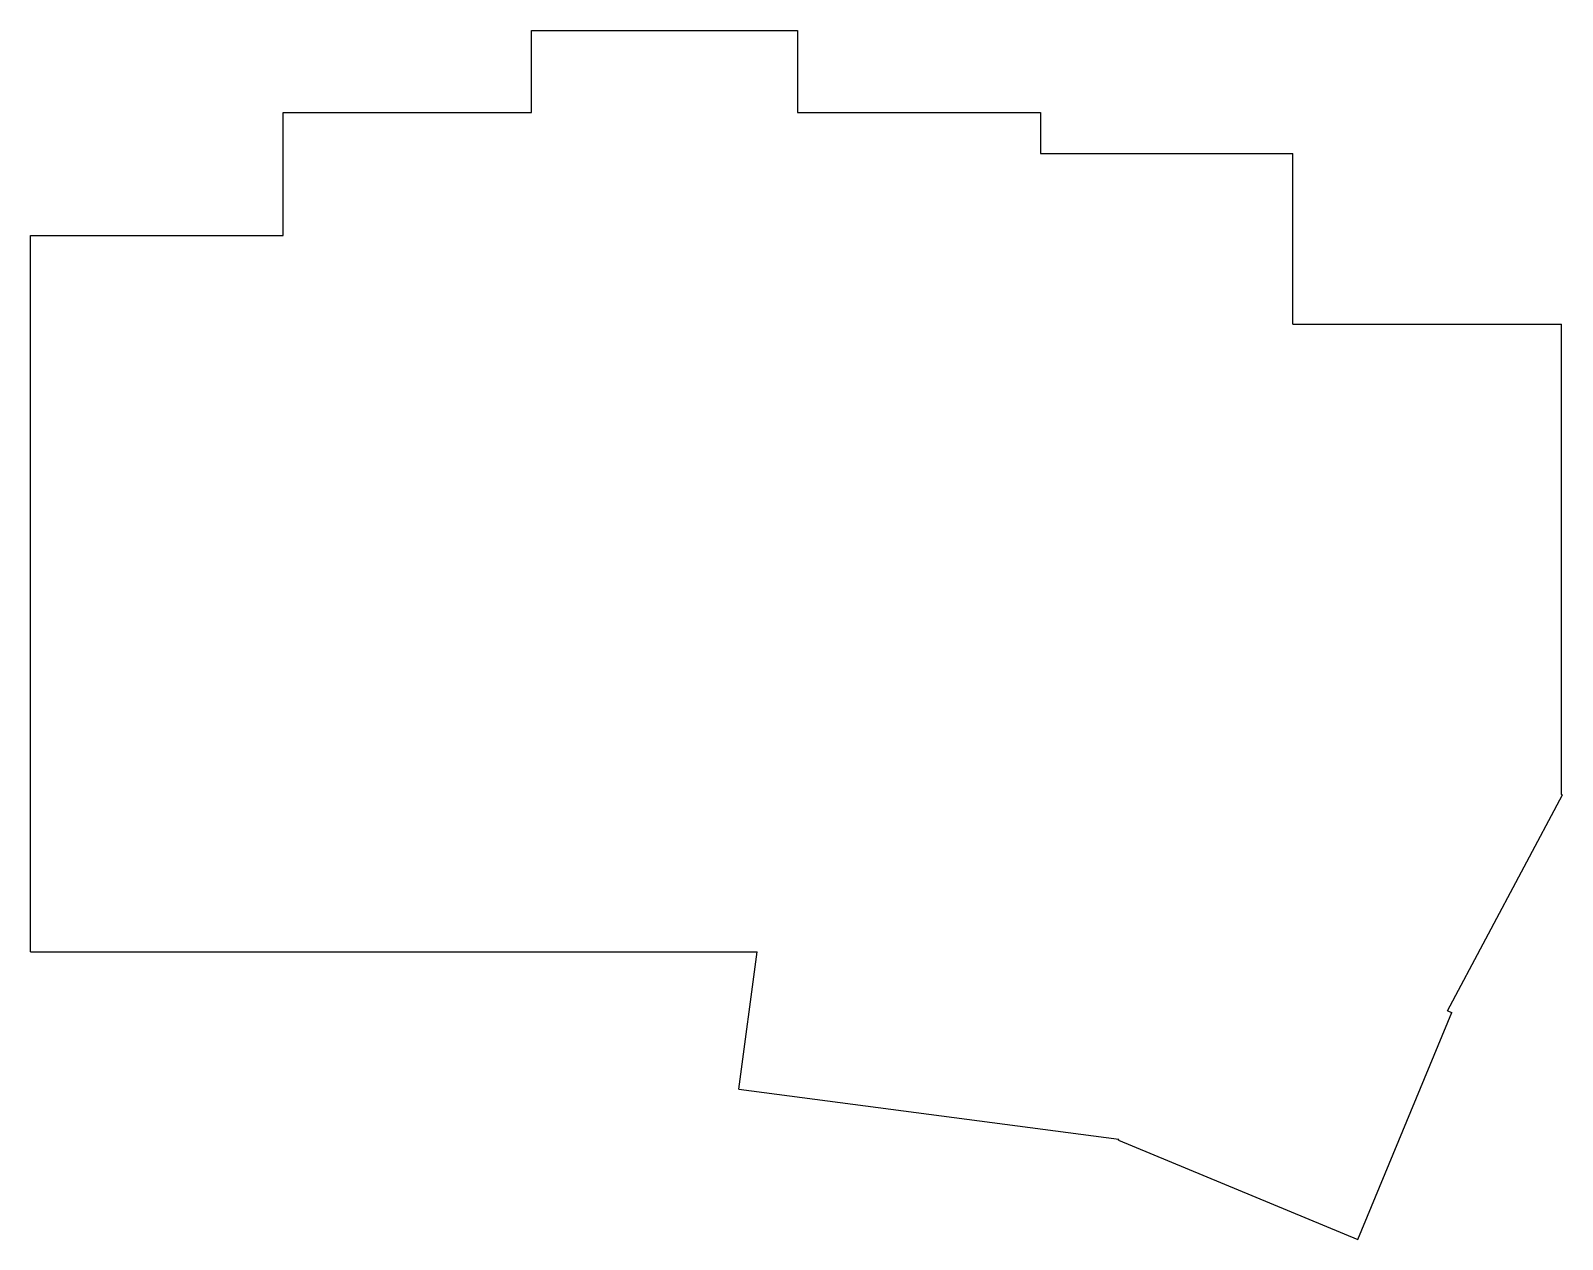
# Model space of a CAD drawing. Header units: millimetres. Extents: x 8 to 120, y -30 to 58.
import ezdxf

# ---------------------------------------------------------------- set-up
doc = ezdxf.new("R2010")
doc.units = ezdxf.units.MM

msp = doc.modelspace()

# ---------------------------------------------------------------- linework, layer by layer
for p, q in [((44.45, 58.25), (63.95, 58.25)), ((44.45, 52.25), (44.45, 58.25)), ((63.95, 58.25), (63.95, 52.25)), ((26.25, 52.25), (44.45, 52.25)), ((26.25, 43.25), (26.25, 52.25)), ((63.95, 52.25), (81.75, 52.25)), ((81.75, 52.25), (81.75, 49.25)), ((81.75, 49.25), (100.25, 49.25)), ((100.25, 36.75), (100.25, 49.25)), ((7.75, -9.25), (7.75, 43.25)), ((7.75, 43.25), (26.25, 43.25)), ((100.25, 36.75), (119.95, 36.75)), ((119.95, 2.29), (119.95, 36.75)), ((111.6, -13.56), (120.01, 2.26)), ((120.01, 2.26), (119.95, 2.29)), ((7.75, -9.25), (60.99, -9.25)), ((59.66, -19.31), (60.99, -9.25)), ((105.02, -30.32), (111.91, -13.69)), ((111.6, -13.56), (111.91, -13.69)), ((59.66, -19.31), (87.5, -22.98)), ((87.47, -23.05), (87.5, -22.98)), ((87.47, -23.05), (105.02, -30.32))]:
    msp.add_line(p, q)

doc.saveas('drawing.dxf')
